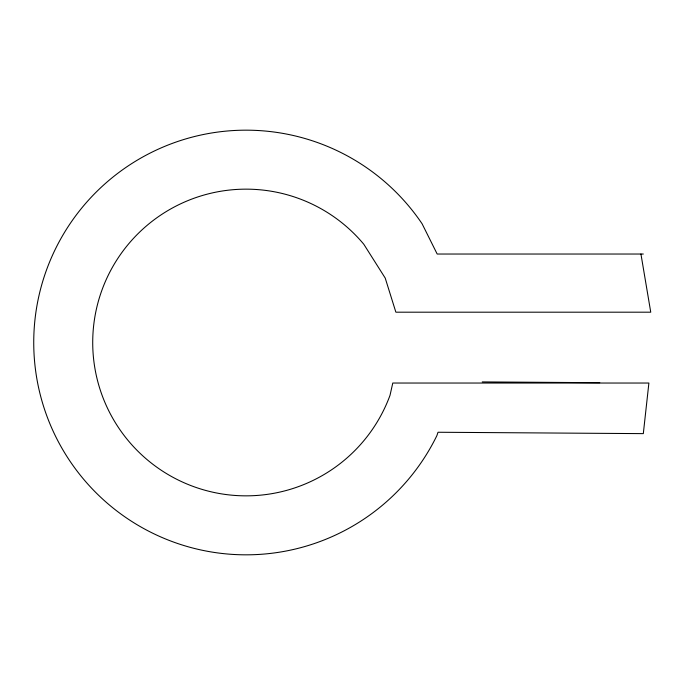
<?xml version="1.0" encoding="UTF-8"?>
<svg xmlns="http://www.w3.org/2000/svg" width="685" height="685" viewBox="0 0 685 685"><rect width="100%" height="100%" fill="white"/><g stroke="black" fill="none" stroke-linecap="round" stroke-linejoin="round"><path stroke-width="1.03" d="M643.318 254.032L437.176 254.032L422.097 223.781A212.324 212.324 0 0 0 98.58 189.754A212.324 212.324 0 0 0 121.245 514.264A212.324 212.324 0 0 0 436.893 435.591L438.015 432.252L643.318 433.631L648.892 383.035L392.779 383.035L390.013 395.348A153.346 153.346 0 0 1 169.024 475.09A153.346 153.346 0 0 1 128.866 243.603A153.346 153.346 0 0 1 363.803 244.254L385.218 278.076L395.87 312.189L650.75 312.189L640.937 254.032M482.24 381.913L599.769 382.701"/></g></svg>
